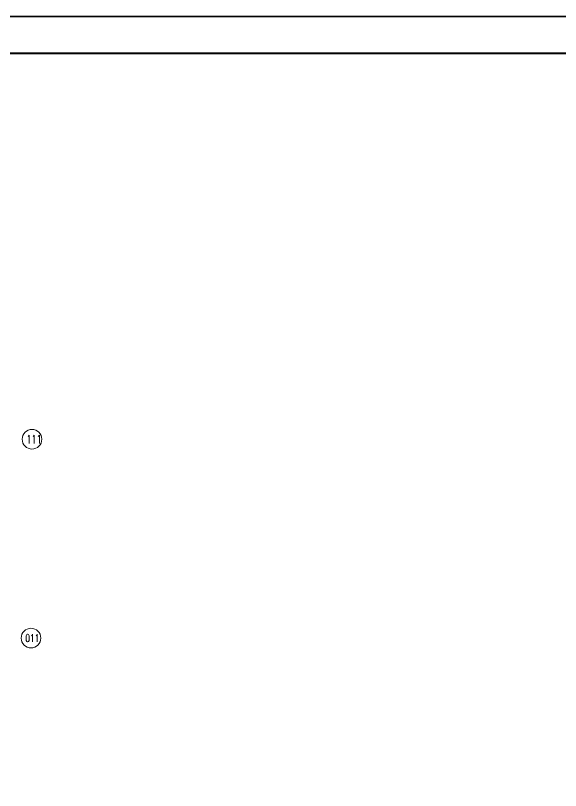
# Model space of a CAD drawing. Extents: x -1201378 to 2367219, y -619313 to 244905.
# Drawn here: x 2322789 to 2345004, y 213349 to 244905 of the extents above; entities that cross this region are included whole.
import ezdxf
from ezdxf.enums import TextEntityAlignment as Align

# ---------------------------------------------------------------- set-up
doc = ezdxf.new("R2010")
doc.units = 0
doc.header["$LTSCALE"] = 1000
doc.layers.get('0').update_dxf_attribs({"linetype": 'CONTINUOUS'})
doc.layers.get('Defpoints').update_dxf_attribs({"linetype": 'CONTINUOUS'})
doc.layers.add('0-cxFrame', color=155, linetype='CONTINUOUS')
doc.layers.add('0-cxText', color=131, linetype='CONTINUOUS', lineweight=25)
doc.layers.add('S-axis', color=111, linetype='CONTINUOUS', lineweight=0)
doc.styles.add('_TCH_AXIS', font='COMPLEX', dxfattribs={"bigfont": 'GBCBIG'})
doc.styles.add('cx_tuming', font='simhei.ttf')
doc.styles.add('cx_tuqian1', font='')
doc.styles.add('黑体', font='simhei.ttf', dxfattribs={"width": 0.8})
doc.styles.get('cx_tuqian1').set_extended_font_data('SimSun')

# ---------------------------------------------------------------- blocks, each defined once
blk = doc.blocks.new('TK22.A0 L(Dragon)')
at = {"layer": '0-cxFrame', "color": 7, "const_width": 0.5}
blk.add_lwpolyline([(0, 0), (-1486, 0), (-1486, 841), (0, 841)], close=True, dxfattribs=at)
at = {"layer": '0-cxFrame', "const_width": 0.5}
blk.add_lwpolyline([(-80, 10), (-1466, 10), (-1466, 831), (-80, 831)], close=True, dxfattribs=at)
at = {"style": '黑体', "flags": 4}
blk.add_attdef('图幅', text='', height=3.3, dxfattribs=at).set_placement((-40, 3), align=Align.RIGHT)
at = {"layer": '0-cxText', "flags": 4}
for tag, height, style, p in [('建设单位', 3.5, 'cx_tuming', (-45, 240)), ('项目名称', 3.5, 'cx_tuming', (-45, 210)), ('子项名称', 3.5, 'cx_tuming', (-45, 180)), ('工程编号', 3.3, 'cx_tuqian1', (-35, 165)), ('图名1', 3.5, 'cx_tuming', (-45, 87)), ('图名2', 3.5, 'cx_tuming', (-45, 79)), ('图名3', 3.5, 'cx_tuming', (-45, 71)), ('出图日期', 3.3, 'cx_tuqian1', (-39, 60)), ('专业', 3.3, 'cx_tuqian1', (-55, 52)), ('图号', 3.3, 'cx_tuqian1', (-55, 44)), ('版次', 3.3, 'cx_tuqian1', (-20, 44))]:
    blk.add_attdef(tag, text='', height=height, dxfattribs=dict(at, style=style)).set_placement(p, align=Align.MIDDLE)
at = {"layer": 'Defpoints', "color": 6, "flags": 4}
for tag, height, style, p in [('tufu', 3.3, '黑体', (-12, 12)), ('dwfname', 4, 'cx_tuqian1', (-80, 3))]:
    blk.add_attdef(tag, text='', height=height, dxfattribs=dict(at, style=style)).set_placement(p, align=Align.RIGHT)
blk = doc.blocks.new('1#轴网')
at = {"layer": 'S-axis'}
for centre in [(-76539.2, 115028.1), (-76579.2, 106928.1)]:
    blk.add_circle(centre, 400, dxfattribs=at)
at = {"layer": 'S-axis', "style": '_TCH_AXIS', "width": 0.705882}
for s, height, p in [('111', 339.64, (-76761.8, 114858.3)), ('011', 313.67, (-76811.1, 106771.3))]:
    blk.add_text(s, height=height, dxfattribs=at).set_placement(p)

msp = doc.modelspace()

# ---------------------------------------------------------------- block references
at = {"layer": '0-cxFrame', "xscale": 150, "yscale": 150, "zscale": 150}
msp.add_blockref('TK22.A0 L(Dragon)', (2367181.8, 118717.3), dxfattribs=at)
at = {"layer": 'S-axis'}
msp.add_blockref('1#轴网', (2400000, 112624.8), dxfattribs=at)

doc.saveas('drawing.dxf')
